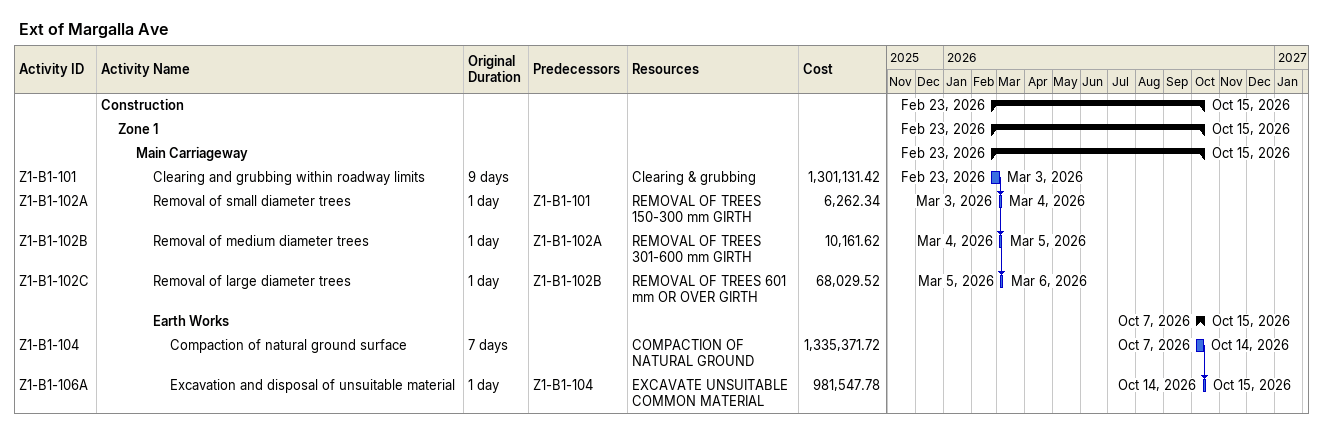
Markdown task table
Ext of Margalla Ave

| ID | Level | Task | Original duration | Start | Finish | Predecessors | Resources | Cost |
|---|---|---|---|---|---|---|---|---|
|  | 1 | **Construction** |  | 2026-02-23 | 2026-10-15 |  |  |  |
|  | 2 | **Zone 1** |  | 2026-02-23 | 2026-10-15 |  |  |  |
|  | 3 | **Main Carriageway** |  | 2026-02-23 | 2026-10-15 |  |  |  |
| Z1-B1-101 | 4 | Clearing and grubbing within roadway limits | 9d | 2026-02-23 | 2026-03-03 |  | Clearing & grubbing | 1301131.42 |
| Z1-B1-102A | 4 | Removal of small diameter trees | 1d | 2026-03-03 | 2026-03-04 | Z1-B1-101 | REMOVAL OF TREES 150-300 mm GIRTH | 6262.34 |
| Z1-B1-102B | 4 | Removal of medium diameter trees | 1d | 2026-03-04 | 2026-03-05 | Z1-B1-102A | REMOVAL OF TREES 301-600 mm GIRTH | 10161.62 |
| Z1-B1-102C | 4 | Removal of large diameter trees | 1d | 2026-03-05 | 2026-03-06 | Z1-B1-102B | REMOVAL OF TREES 601 mm OR OVER GIRTH | 68029.52 |
|  | 4 | **Earth Works** |  | 2026-10-07 | 2026-10-15 |  |  |  |
| Z1-B1-104 | 5 | Compaction of natural ground surface | 7d | 2026-10-07 | 2026-10-14 |  | COMPACTION OF NATURAL GROUND | 1335371.72 |
| Z1-B1-106A | 5 | Excavation and disposal of unsuitable material | 1d | 2026-10-14 | 2026-10-15 | Z1-B1-104 | EXCAVATE UNSUITABLE COMMON MATERIAL | 981547.78 |
